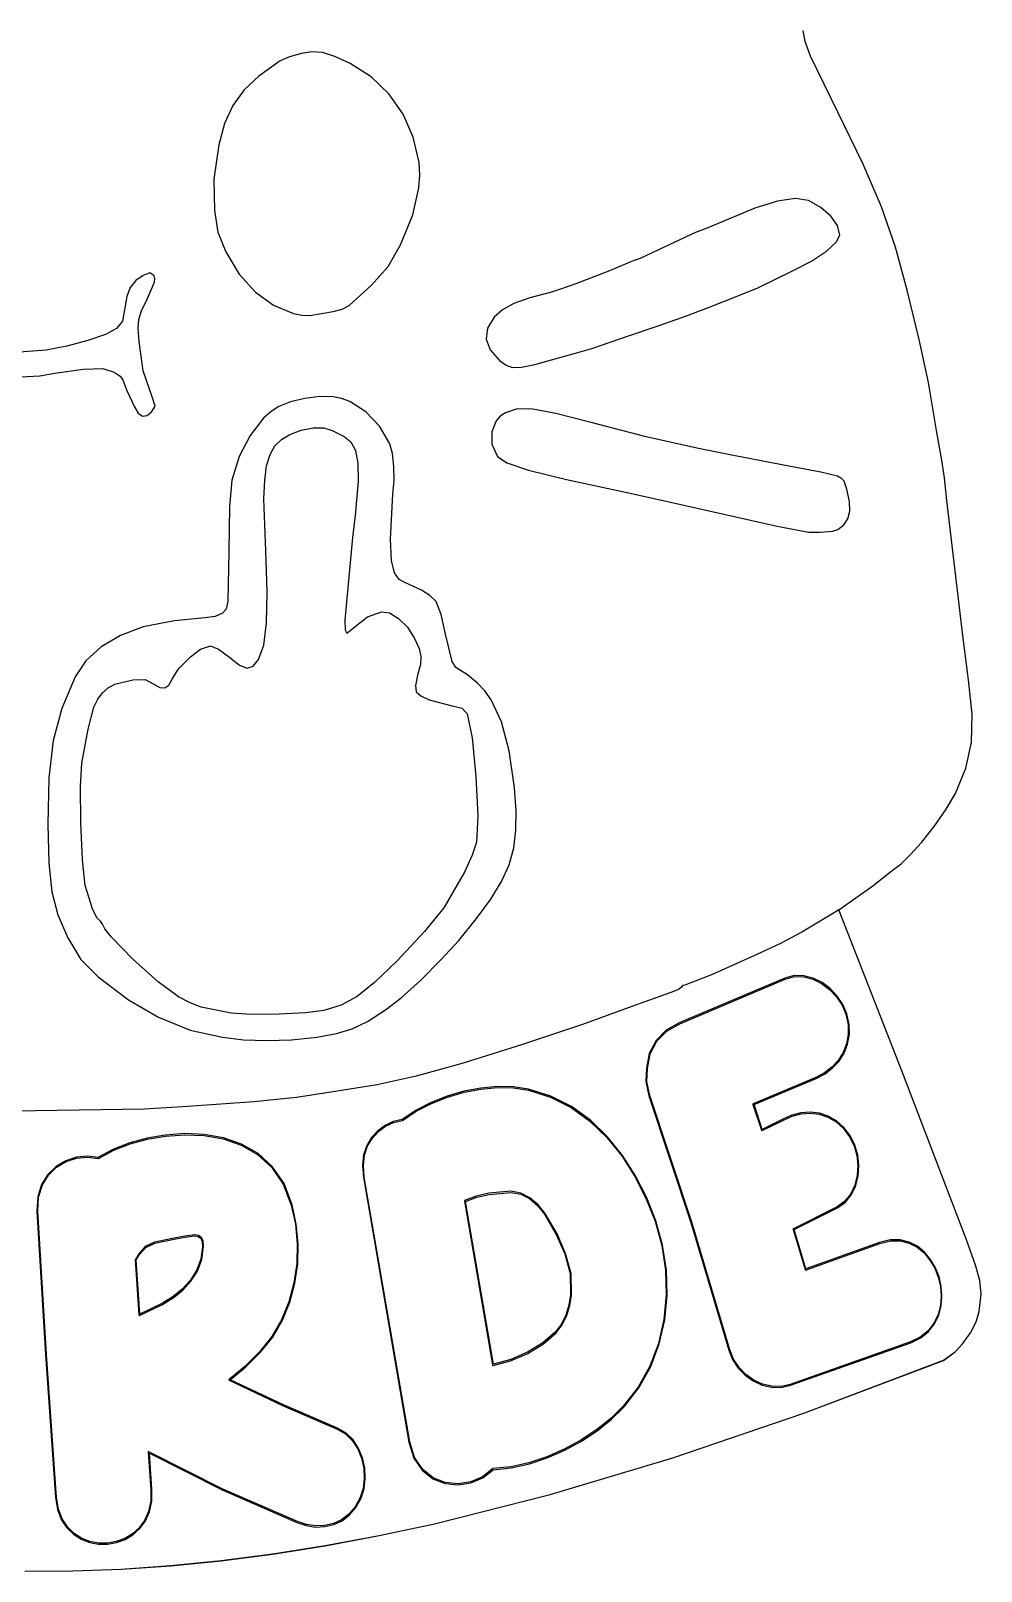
# Model space of a CAD drawing. Extents: x 14 to 196, y 22 to 275.
# Drawn here: x 97 to 195.6, y 21.6 to 181.5 of the extents above; entities that cross this region are included whole.
import ezdxf

# ---------------------------------------------------------------- set-up
doc = ezdxf.new("R2010")
doc.units = 0

msp = doc.modelspace()

# ---------------------------------------------------------------- linework, layer by layer
at = {"layer": 'Base'}
for p, q in [((177.316228, 180.397053), (177.11798, 181.53664)), ((177.870005, 178.860558), (177.316228, 180.397053)), ((180.69296, 173.05861), (177.870005, 178.860558)), ((183.304137, 167.74229), (180.69296, 173.05861)), ((185.237409, 163.246656), (183.304137, 167.74229)), ((186.700414, 159.0397), (185.237409, 163.246656)), ((187.90079, 154.58941), (186.700414, 159.0397)), ((189.13379, 149.48274), (187.90079, 154.58941)), ((190.105589, 144.997866), (189.13379, 149.48274)), ((190.94349, 140.03732), (190.105589, 144.997866)), ((191.50418, 136.96361), (190.94349, 140.03732)), ((191.74965, 135.12755), (191.50418, 136.96361)), ((192.01681, 132.77679), (191.74965, 135.12755)), ((193.62809, 119.02829), (192.01681, 132.77679)), ((194.26371, 114.15314), (193.62809, 119.02829)), ((194.636359, 110.602817), (194.26371, 114.15314)), ((194.554057, 107.644383), (194.636359, 110.602817)), ((193.983967, 104.995027), (194.554057, 107.644383)), ((192.89325, 102.37194), (193.983967, 104.995027)), ((191.947944, 100.746788), (192.89325, 102.37194)), ((190.705457, 98.9427), (191.947944, 100.746788)), ((189.387817, 97.261988), (190.705457, 98.9427)), ((187.282226, 95.057171), (188.21705, 96.00696)), ((188.21705, 96.00696), (189.387817, 97.261988)), ((184.34131, 92.78752), (186.32569, 94.37553)), ((186.32569, 94.37553), (187.282226, 95.057171)), ((180.81026, 90.29826), (184.34131, 92.78752)), ((187.334551, 73.567909), (180.81026, 90.29826)), ((194.06066, 56.02746), (187.334551, 73.567909)), ((194.996809, 53.4037), (194.06066, 56.02746)), ((195.441498, 51.819833), (194.996809, 53.4037)), ((195.56806, 50.41799), (195.441498, 51.819833)), ((195.367076, 48.601805), (195.56806, 50.41799)), ((195.061277, 47.529884), (195.367076, 48.601805)), ((193.675883, 45.28621), (194.4782, 46.37741)), ((194.4782, 46.37741), (195.061277, 47.529884)), ((192.868714, 44.429471), (193.675883, 45.28621)), ((177.164283, 38.05211), (191.65564, 43.53469)), ((191.65564, 43.53469), (192.868714, 44.429471)), ((163.602833, 33.421121), (177.164283, 38.05211)), ((150.875377, 29.608472), (163.602833, 33.421121)), ((138.886002, 26.580914), (150.875377, 29.608472)), ((133.138123, 25.351153), (138.886002, 26.580914)), ((122.076034, 23.438885), (127.538797, 24.305196)), ((127.538797, 24.305196), (133.138123, 25.351153)), ((111.512245, 22.228581), (116.737847, 22.748066)), ((116.737847, 22.748066), (122.076034, 23.438885)), ((96.391065, 21.656571), (101.350844, 21.68699)), ((101.350844, 21.68699), (106.387241, 21.876275)), ((106.387241, 21.876275), (111.512245, 22.228581))]:
    msp.add_line(p, q, dxfattribs=at)
at = {"layer": 'Base extrude'}
for p, q in [((125.07827, 179.15803), (123.829074, 178.79107)), ((126.168294, 179.334971), (125.07827, 179.15803)), ((127.268206, 179.242424), (126.168294, 179.334971)), ((128.532888, 178.848524), (127.268206, 179.242424)), ((122.862605, 178.377241), (120.65636, 176.81466)), ((123.829074, 178.79107), (122.862605, 178.377241)), ((130.11722, 178.12141), (128.532888, 178.848524)), ((132.297179, 176.738677), (130.11722, 178.12141)), ((120.65636, 176.81466), (119.120569, 175.371292)), ((134.142399, 174.971196), (132.297179, 176.738677)), ((119.120569, 175.371292), (117.946975, 173.749399)), ((135.615594, 172.86252), (134.142399, 174.971196)), ((117.946975, 173.749399), (117.090976, 171.872084)), ((136.67948, 170.4562), (135.615594, 172.86252)), ((117.090976, 171.872084), (116.50797, 169.66245)), ((116.50797, 169.66245), (115.987053, 166.113009)), ((137.27263, 167.834085), (136.67948, 170.4562)), ((137.260973, 165.202974), (137.343541, 166.529216)), ((137.343541, 166.529216), (137.27263, 167.834085)), ((115.987053, 166.113009), (116.06858, 162.87655)), ((136.626279, 162.409875), (137.260973, 165.202974)), ((172.087034, 163.111302), (169.35982, 161.9553)), ((174.440876, 163.837226), (172.087034, 163.111302)), ((176.32912, 164.11133), (174.440876, 163.837226)), ((177.65954, 163.91187), (176.32912, 164.11133)), ((178.939624, 163.187747), (177.65954, 163.91187)), ((179.968176, 162.278489), (178.939624, 163.187747)), ((116.06858, 162.87655), (116.410655, 160.609106)), ((135.35032, 159.3018), (136.626279, 162.409875)), ((169.35982, 161.9553), (167.22671, 161.06384)), ((180.652953, 161.286459), (179.968176, 162.278489)), ((116.410655, 160.609106), (117.22976, 158.57843)), ((165.9363, 160.56506), (162.77775, 159.09723)), ((167.22671, 161.06384), (165.9363, 160.56506)), ((180.5455, 159.55959), (180.90171, 160.31402)), ((180.90171, 160.31402), (180.652953, 161.286459)), ((117.22976, 158.57843), (118.627357, 156.263883)), ((134.065057, 157.063379), (135.35032, 159.3018)), ((162.77775, 159.09723), (160.20166, 157.87622)), ((177.97132, 157.607574), (179.538091, 158.634228)), ((179.538091, 158.634228), (180.5455, 159.55959)), ((132.34181, 155.1104), (134.065057, 157.063379)), ((159.48971, 157.62426), (157.03873, 156.61181)), ((160.20166, 157.87622), (159.48971, 157.62426)), ((175.93702, 156.54927), (177.97132, 157.607574)), ((107.888911, 155.598259), (107.322907, 154.877619)), ((108.6661, 156.1276), (107.888911, 155.598259)), ((109.364428, 156.382464), (108.6661, 156.1276)), ((109.07283, 153.66702), (109.82142, 155.408535)), ((109.76325, 156.12813), (109.364428, 156.382464)), ((109.87952, 155.847377), (109.76325, 156.12813)), ((109.82142, 155.408535), (109.87952, 155.847377)), ((118.627357, 156.263883), (120.294737, 154.397351)), ((130.03862, 152.988743), (132.34181, 155.1104)), ((153.51734, 155.24784), (151.92984, 154.70829)), ((157.03873, 156.61181), (153.51734, 155.24784)), ((172.41595, 154.84501), (175.93702, 156.54927)), ((106.95232, 153.937721), (106.76138, 152.75061)), ((107.322907, 154.877619), (106.95232, 153.937721)), ((108.493186, 152.433942), (109.07283, 153.66702)), ((120.294737, 154.397351), (122.187781, 153.019041)), ((148.768686, 153.80029), (147.115942, 153.214673)), ((151.00379, 154.37072), (148.768686, 153.80029)), ((151.92984, 154.70829), (151.00379, 154.37072)), ((167.27567, 152.7945), (170.43157, 154.03879)), ((170.43157, 154.03879), (172.41595, 154.84501)), ((106.76138, 152.75061), (106.522826, 151.366227)), ((108.212316, 151.55871), (108.493186, 152.433942)), ((122.187781, 153.019041), (124.26237, 152.16916)), ((124.26237, 152.16916), (125.123849, 151.988902)), ((125.123849, 151.988902), (125.959859, 151.956192)), ((125.959859, 151.956192), (128.369, 152.37399)), ((128.369, 152.374), (129.308343, 152.619557)), ((128.369, 152.37399), (128.369, 152.374)), ((129.308343, 152.619557), (130.03862, 152.988743)), ((145.926102, 152.561821), (145.07971, 151.78969)), ((147.115942, 153.214673), (145.926102, 152.561821)), ((164.62984, 151.78499), (167.27567, 152.7945)), ((105.90349, 150.60043), (104.75925, 150.00169)), ((106.522826, 151.366227), (105.90349, 150.60043)), ((108.153231, 150.633595), (108.212316, 151.55871)), ((108.23894, 149.25087), (108.153231, 150.633595)), ((144.368273, 150.634528), (144.219911, 149.514646)), ((145.07971, 151.78969), (144.368273, 150.634528)), ((159.20196, 149.93693), (161.984, 150.87271)), ((161.984, 150.87271), (164.62984, 151.78499)), ((100.751815, 148.778252), (98.6164, 148.37574)), ((102.920729, 149.357266), (100.751815, 148.778252)), ((104.75925, 150.00169), (102.920729, 149.357266)), ((108.670309, 146.228296), (108.23894, 149.25087)), ((144.219911, 149.514646), (144.636931, 148.410937)), ((155.17535, 148.53148), (157.08529, 149.18728)), ((157.08529, 149.18728), (159.20196, 149.93693)), ((98.6164, 148.37574), (94.434356, 148.068987)), ((144.636931, 148.410937), (145.62164, 147.30429)), ((145.62164, 147.30429), (146.300818, 146.79298)), ((149.284, 146.893), (154.21743, 148.25543)), ((154.21743, 148.25543), (155.17535, 148.53148)), ((95.244462, 145.57418), (97.942083, 145.719414)), ((97.942083, 145.719414), (99.51101, 145.97105)), ((99.51101, 145.97105), (102.43715, 146.4012)), ((102.43715, 146.4012), (104.474866, 146.464836)), ((104.474866, 146.464836), (105.63641, 146.09222)), ((105.63641, 146.09222), (106.28441, 145.656277)), ((106.28441, 145.656277), (106.55393, 145.30204)), ((109.5883, 143.50735), (108.670309, 146.228296)), ((146.300818, 146.79298), (146.98044, 146.571646)), ((146.98044, 146.571646), (147.896252, 146.613811)), ((147.896252, 146.613811), (149.284, 146.893)), ((149.284, 146.893), (149.284, 146.893)), ((106.55393, 145.30204), (106.92195, 144.23773)), ((106.92195, 144.23773), (107.74585, 142.47729)), ((107.74585, 142.47729), (108.146085, 141.825071)), ((109.571, 141.986), (109.891346, 142.564523)), ((109.891346, 142.564523), (109.5883, 143.50735)), ((122.74579, 142.53388), (121.937015, 142.005778)), ((123.940814, 143.00906), (122.74579, 142.53388)), ((125.420994, 143.357847), (123.940814, 143.00906)), ((126.97213, 143.542547), (125.420994, 143.357847)), ((128.38002, 143.52546), (126.97213, 143.542547)), ((129.246875, 143.355167), (128.38002, 143.52546)), ((130.108482, 143.031891), (129.246875, 143.355167)), ((131.748984, 141.982094), (130.108482, 143.031891)), ((108.146085, 141.825071), (108.584607, 141.525529)), ((108.584607, 141.525529), (109.060041, 141.579032)), ((109.060041, 141.579032), (109.57101, 141.98595)), ((109.57101, 141.98595), (109.571, 141.986)), ((121.157778, 141.313347), (119.740998, 139.518519)), ((121.937015, 142.005778), (121.157778, 141.313347)), ((133.167588, 140.487469), (131.748984, 141.982094)), ((145.281625, 141.047216), (144.804185, 139.895542)), ((145.699969, 141.513424), (145.281625, 141.047216)), ((146.23258, 141.87665), (145.699969, 141.513424)), ((147.437139, 142.26239), (146.23258, 141.87665)), ((149.068987, 142.252194), (147.437139, 142.26239)), ((151.46761, 141.807768), (149.068987, 142.252194)), ((154.97249, 140.89082), (151.46761, 141.807768)), ((160.834144, 139.372867), (154.97249, 140.89082)), ((119.740998, 139.518519), (118.601608, 137.315434)), ((122.318992, 138.420975), (122.994957, 139.088881)), ((122.994957, 139.088881), (123.85682, 139.6132)), ((123.85682, 139.6132), (125.060422, 140.07239)), ((125.060422, 140.07239), (126.284665, 140.303149)), ((126.284665, 140.303149), (127.39508, 140.29278)), ((127.39508, 140.29278), (128.2572, 140.02859)), ((128.2572, 140.02859), (129.49414, 139.39084)), ((129.49414, 139.39084), (130.206765, 138.855212)), ((134.23036, 138.65942), (133.167588, 140.487469)), ((144.804185, 139.895542), (144.833145, 138.601013)), ((166.08499, 138.21109), (160.834144, 139.372867)), ((121.467869, 136.377826), (121.814704, 137.540339)), ((121.814704, 137.540339), (122.318992, 138.420975)), ((130.206765, 138.855212), (130.671331, 137.961875)), ((130.671331, 137.961875), (130.913621, 136.629646)), ((134.512834, 137.638099), (134.23036, 138.65942)), ((134.668066, 136.297309), (134.512834, 137.638099)), ((144.833145, 138.601013), (145.40139, 137.34301)), ((170.05374, 137.3833), (166.08499, 138.21109)), ((118.601608, 137.315434), (117.84577, 134.87013)), ((121.264265, 134.864291), (121.467869, 136.377826)), ((130.913621, 136.629646), (130.95942, 134.77734)), ((134.684265, 134.830172), (134.668066, 136.297309)), ((145.40139, 137.34301), (146.368601, 136.680256)), ((146.368601, 136.680256), (148.615174, 135.92304)), ((148.615174, 135.92304), (152.57368, 134.950799)), ((175.60999, 136.31231), (170.05374, 137.3833)), ((178.951219, 135.709588), (175.60999, 136.31231)), ((117.84577, 134.87013), (117.623773, 132.15694)), ((121.189669, 132.930589), (121.264265, 134.864291)), ((130.95942, 134.77734), (130.63783, 131.20546)), ((134.54964, 133.42981), (134.684265, 134.830172)), ((152.57368, 134.950799), (158.67669, 133.64297)), ((180.66298, 135.273853), (178.951219, 135.709588)), ((181.098522, 135.043716), (180.66298, 135.273853)), ((181.355551, 134.76546), (181.098522, 135.043716)), ((181.63921, 133.94477), (181.355551, 134.76546)), ((121.37061, 127.5261), (121.189669, 132.930589)), ((134.3161, 128.73455), (134.54964, 133.42981)), ((158.67669, 133.64297), (161.98399, 132.88855)), ((161.98399, 132.88855), (174.41939, 130.11767)), ((181.906034, 132.667803), (181.63921, 133.94477)), ((117.623773, 132.15694), (117.53211, 127.50068)), ((130.63783, 131.20546), (130.36607, 128.91707)), ((181.745665, 130.853927), (181.942839, 131.652451)), ((181.942839, 131.652451), (181.906034, 132.667803)), ((174.41939, 130.11767), (177.713519, 129.469666)), ((178.88424, 129.47264), (180.15303, 129.578)), ((180.153, 129.578), (180.702634, 129.768774)), ((180.15303, 129.578), (180.153, 129.578)), ((180.702634, 129.768774), (181.31055, 130.22744)), ((181.31055, 130.22744), (181.745665, 130.853927)), ((130.36607, 128.91707), (129.96772, 124.42921)), ((134.420187, 126.537358), (134.3161, 128.73455)), ((177.713519, 129.469666), (178.88424, 129.47264)), ((117.53211, 127.50068), (117.44697, 122.274979)), ((121.529984, 123.299207), (121.37061, 127.5261)), ((134.728961, 125.242787), (134.420187, 126.537358)), ((135.20342, 124.572438), (134.728961, 125.242787)), ((121.464517, 120.071197), (121.529984, 123.299207)), ((129.96772, 124.42921), (129.591518, 120.38485)), ((135.80456, 124.24791), (135.20342, 124.572438)), ((137.519457, 123.459707), (135.80456, 124.24791)), ((138.377218, 122.909939), (137.519457, 123.459707)), ((117.44697, 122.274979), (117.261919, 121.470777)), ((139.055, 122.28227), (138.377218, 122.909939)), ((139.575259, 120.9278), (139.055, 122.28227)), ((111.902071, 120.292012), (108.67087, 119.63897)), ((115.05771, 120.57739), (111.902071, 120.292012)), ((116.130746, 120.70885), (115.05771, 120.57739)), ((116.90499, 121.08454), (116.130746, 120.70885)), ((117.261919, 121.470777), (116.90499, 121.08454)), ((121.168332, 117.751914), (121.464517, 120.071197)), ((129.591518, 120.38485), (129.619077, 119.346499)), ((130.65132, 119.68179), (131.917971, 120.678445)), ((131.917971, 120.678445), (133.36136, 121.21274)), ((133.36136, 121.21274), (134.214538, 121.093929)), ((134.214538, 121.093929), (135.156813, 120.52556)), ((135.156813, 120.52556), (136.064336, 119.607174)), ((140.01298, 118.89344), (139.575259, 120.9278)), ((106.304063, 118.76266), (104.303221, 117.583957)), ((108.67087, 119.63897), (106.304063, 118.76266)), ((129.619077, 119.346499), (129.79142, 118.99519)), ((129.79142, 118.99519), (130.65132, 119.68179)), ((136.064336, 119.607174), (136.81326, 118.43831)), ((136.81326, 118.43831), (137.275027, 117.409329)), ((140.692859, 116.064994), (140.01298, 118.89344)), ((104.303221, 117.583957), (102.718069, 116.139241)), ((113.565157, 116.54813), (114.616462, 117.323039)), ((114.616462, 117.323039), (115.64058, 117.67223)), ((115.64058, 117.67223), (116.476124, 117.344425)), ((116.476124, 117.344425), (117.63215, 116.46243)), ((120.63555, 116.2512), (121.168332, 117.751914)), ((137.275027, 117.409329), (137.468534, 116.585495)), ((102.718069, 116.139241), (101.59833, 114.46489)), ((112.16846, 115.0264), (112.38384, 115.35713)), ((112.38384, 115.35713), (113.565157, 116.54813)), ((117.63215, 116.46243), (118.659424, 115.660897)), ((118.659424, 115.660897), (119.448531, 115.362304)), ((119.448531, 115.362304), (120.080298, 115.560966)), ((120.080298, 115.560966), (120.63555, 116.2512)), ((137.412791, 115.735869), (137.12681, 114.62951)), ((137.468534, 116.585495), (137.412791, 115.735869)), ((141.077226, 115.430365), (140.692859, 116.064994)), ((141.56758, 115.13062), (141.077226, 115.430365)), ((142.308901, 114.669754), (141.56758, 115.13062)), ((101.59833, 114.46489), (100.216855, 111.192032)), ((105.015179, 113.332023), (105.726494, 113.711538)), ((105.726494, 113.711538), (107.59394, 114.14748)), ((107.59394, 114.14748), (108.860304, 114.172322)), ((108.860304, 114.172322), (109.7624, 113.72078)), ((109.7624, 113.72078), (110.404405, 113.353189)), ((110.918224, 113.311521), (111.329155, 113.6026)), ((111.329155, 113.6026), (111.6625, 114.23325)), ((111.6625, 114.23325), (112.16846, 115.0264)), ((137.12681, 114.62951), (136.904649, 113.569644)), ((136.904649, 113.569644), (136.98203, 112.90838)), ((143.34303, 113.79917), (142.308901, 114.669754)), ((144.088751, 113.000583), (143.34303, 113.79917)), ((103.553833, 111.307112), (103.946935, 112.149825)), ((103.946935, 112.149825), (104.428021, 112.818124)), ((104.428021, 112.818124), (105.015179, 113.332023)), ((110.404405, 113.353189), (110.918224, 113.311521)), ((136.98203, 112.90838), (137.448086, 112.490415)), ((137.448086, 112.490415), (138.321805, 112.073583)), ((138.321805, 112.073583), (140.71395, 111.46671)), ((144.746015, 112.075201), (144.088751, 113.000583)), ((145.818508, 109.777571), (144.746015, 112.075201)), ((100.216855, 111.192032), (99.341551, 107.856062)), ((102.95924, 109.01838), (103.553833, 111.307112)), ((140.71395, 111.46671), (141.751873, 111.19613)), ((141.751873, 111.19613), (142.24741, 110.61121)), ((142.24741, 110.61121), (142.768115, 108.151229)), ((102.3106, 105.5014), (102.95924, 109.01838)), ((146.607181, 106.773316), (145.818508, 109.777571)), ((99.341551, 107.856062), (98.88727, 103.996132)), ((142.768115, 108.151229), (143.17462, 104.131721)), ((147.15871, 102.92947), (146.607181, 106.773316)), ((98.88727, 103.996132), (98.76886, 99.15139)), ((102.169927, 103.102574), (102.3106, 105.5014)), ((143.17462, 104.131721), (143.359807, 100.024008)), ((102.198818, 99.326622), (102.169927, 103.102574)), ((147.337159, 100.596083), (147.15871, 102.92947)), ((98.76886, 99.15139), (98.866885, 95.116646)), ((102.364369, 95.465835), (102.198818, 99.326622)), ((143.359807, 100.024008), (143.21656, 97.29941)), ((147.327008, 98.552631), (147.337159, 100.596083)), ((147.093897, 96.705048), (147.327008, 98.552631)), ((142.766128, 95.945764), (141.973805, 94.204709)), ((143.21656, 97.29941), (142.766128, 95.945764)), ((146.603465, 94.959269), (147.093897, 96.705048)), ((98.866885, 95.116646), (99.18583, 92.156239)), ((102.63368, 92.8125), (102.364369, 95.465835)), ((145.821352, 93.221227), (146.603465, 94.959269)), ((103.403899, 90.385057), (102.63368, 92.8125)), ((141.973805, 94.204709), (139.82886, 90.49509)), ((144.713199, 91.396857), (145.821352, 93.221227)), ((99.18583, 92.156239), (99.8179, 89.749907)), ((143.244645, 89.392094), (144.713199, 91.396857)), ((99.8179, 89.749907), (100.8553, 87.37739)), ((103.866032, 89.46407), (103.403899, 90.385057)), ((139.82886, 90.49509), (137.832081, 88.019325)), ((180.2622, 89.94694), (176.95491, 87.97135)), ((180.811, 90.2911), (180.2622, 89.94694)), ((180.81115, 90.29111), (180.811, 90.2911)), ((187.3355, 73.56097), (180.81115, 90.29111)), ((104.22568, 89.09724), (103.866032, 89.46407)), ((104.43754, 88.80911), (104.22568, 89.09724)), ((104.691444, 88.300279), (104.43754, 88.80911)), ((105.378492, 87.452228), (104.691444, 88.300279)), ((137.832081, 88.019325), (134.97884, 84.95862)), ((141.38133, 87.11287), (143.244645, 89.392094)), ((176.95491, 87.97135), (174.81757, 86.82568)), ((100.8553, 87.37739), (102.187829, 85.12367)), ((107.604024, 85.167782), (105.378492, 87.452228)), ((139.537013, 85.078962), (141.38133, 87.11287)), ((174.81757, 86.82568), (172.30403, 85.65728)), ((102.187829, 85.12367), (103.99498, 83.31509)), ((110.218151, 82.814393), (107.604024, 85.167782)), ((134.97884, 84.95862), (132.666562, 82.736627)), ((137.445081, 82.993112), (139.537013, 85.078962)), ((172.30403, 85.65728), (167.597844, 83.548168)), ((103.99498, 83.31509), (107.147661, 80.951265)), ((167.597844, 83.548168), (164.83679, 82.48331)), ((112.32489, 81.25068), (110.218151, 82.814393)), ((132.666562, 82.736627), (130.858688, 81.295917)), ((135.427514, 81.162199), (137.445081, 82.993112)), ((163.37434, 81.70455), (159.33945, 80.24314)), ((164.168502, 82.005436), (163.37434, 81.70455)), ((164.49882, 82.26058), (164.168502, 82.005436)), ((164.59804, 82.417879), (164.49882, 82.26058)), ((164.83679, 82.48331), (164.59804, 82.417879)), ((107.147661, 80.951265), (110.26309, 79.13614)), ((113.518448, 80.632125), (112.32489, 81.25068)), ((114.675725, 80.192434), (113.518448, 80.632125)), ((117.799, 79.5675), (114.675725, 80.192434)), ((129.211294, 80.404347), (127.38046, 79.82977)), ((130.858688, 81.295917), (129.211294, 80.404347)), ((133.80629, 79.8931), (135.427514, 81.162199)), ((159.33945, 80.24314), (154.219376, 78.38637)), ((110.26309, 79.13614), (113.520583, 77.789243)), ((119.891509, 79.438488), (117.799, 79.56758)), ((117.799, 79.56758), (117.799, 79.5675)), ((122.733505, 79.454141), (119.891509, 79.438488)), ((125.503613, 79.592061), (122.733505, 79.454141)), ((127.38046, 79.82977), (125.503613, 79.592061)), ((130.344117, 77.919782), (131.912681, 78.689941)), ((131.912681, 78.689941), (133.80629, 79.8931)), ((154.219376, 78.38637), (147.993929, 76.305804)), ((113.520583, 77.789243), (116.87295, 77.05907)), ((116.87295, 77.05907), (119.076006, 76.791776)), ((119.076006, 76.791776), (121.481867, 76.706724)), ((121.481867, 76.706724), (124.032408, 76.80377)), ((124.032408, 76.80377), (126.6695, 77.08277)), ((126.6695, 77.08285), (128.722443, 77.433721)), ((126.6695, 77.08277), (126.6695, 77.08285)), ((128.722443, 77.433721), (130.344117, 77.919782)), ((147.993929, 76.305804), (141.851917, 74.386006)), ((141.851917, 74.386006), (136.98215, 73.01154)), ((194.06205, 56.01981), (187.3355, 73.56097)), ((132.936685, 72.10792), (128.1186, 71.37494)), ((136.98215, 73.01154), (132.936685, 72.10792)), ((120.146616, 70.346025), (113.30193, 69.8877)), ((124.54673, 70.82511), (120.146616, 70.346025)), ((128.1186, 71.37494), (124.54673, 70.82511)), ((108.80349, 69.58487), (95.17749, 69.39935)), ((113.30193, 69.8877), (108.80349, 69.58487)), ((194.998199, 53.396049), (194.06205, 56.01981)), ((195.442888, 51.812188), (194.998199, 53.396049)), ((195.56945, 50.41033), (195.442888, 51.812188)), ((195.368466, 48.594145), (195.56945, 50.41033)), ((195.062667, 47.522224), (195.368466, 48.594145)), ((193.677268, 45.278533), (194.47959, 46.36975)), ((194.47959, 46.36975), (195.062667, 47.522224)), ((192.870099, 44.421796), (193.677268, 45.278533)), ((177.16549, 38.044399), (191.65702, 43.52703)), ((191.65702, 43.52703), (192.870099, 44.421796)), ((163.603895, 33.413371), (177.16549, 38.044399)), ((150.876319, 29.600692), (163.603895, 33.413371)), ((138.886847, 26.573114), (150.876319, 29.600692)), ((133.138926, 25.343345), (138.886847, 26.573114)), ((122.076767, 23.431069), (127.539562, 24.297382)), ((127.539562, 24.297382), (133.138926, 25.343345)), ((111.512923, 22.220763), (116.73855, 22.740248)), ((116.73855, 22.740248), (122.076767, 23.431069)), ((96.391682, 21.648761), (101.351479, 21.679176)), ((101.351479, 21.679176), (106.387896, 21.868458)), ((106.387896, 21.868458), (111.512923, 22.220763))]:
    msp.add_line(p, q, dxfattribs=at)
at = {"layer": 'MERDE'}
for p, q in [((175.217, 83.2009), (164.2612, 78.5573)), ((176.189883, 83.460958), (175.216844, 83.200028)), ((175.216844, 83.200028), (175.217, 83.2009)), ((175.249045, 83.097011), (176.197847, 83.351819)), ((177.179226, 83.448947), (176.189883, 83.460958)), ((176.197847, 83.351819), (177.164115, 83.341075)), ((177.164115, 83.341075), (178.116043, 83.095824)), ((178.152149, 83.19726), (177.179226, 83.448947)), ((179.075924, 82.73916), (178.152149, 83.19726)), ((164.312558, 78.452083), (175.249045, 83.097011)), ((178.116043, 83.095824), (179.021825, 82.647112)), ((179.021825, 82.647112), (179.8489, 82.026317)), ((179.91858, 82.107599), (179.075924, 82.73916)), ((179.8489, 82.026317), (180.565038, 81.266276)), ((180.64848, 81.334661), (179.91858, 82.107599)), ((180.565038, 81.266276), (181.138454, 80.400118)), ((181.233376, 80.452323), (180.64848, 81.334661)), ((181.138454, 80.400118), (181.537365, 79.460972)), ((181.641024, 79.49256), (181.233376, 80.452323)), ((164.2612, 78.5573), (162.909613, 77.788443)), ((162.982529, 77.69683), (164.312558, 78.452083)), ((181.537365, 79.460972), (181.770079, 78.376046)), ((181.877713, 78.387089), (181.641024, 79.49256)), ((181.770079, 78.376046), (181.789891, 77.340832)), ((181.897192, 77.331279), (181.877713, 78.387089)), ((162.909613, 77.788443), (161.852183, 76.707932)), ((161.943104, 76.637528), (162.982529, 77.69683)), ((181.789891, 77.340832), (181.614442, 76.368144)), ((181.717701, 76.338564), (181.897192, 77.331279)), ((161.147774, 75.372983), (160.85525, 73.84081)), ((160.964568, 73.829673), (161.251409, 75.329902)), ((161.852183, 76.707932), (161.147774, 75.372983)), ((161.251409, 75.329902), (161.943104, 76.637528)), ((181.261377, 75.470796), (180.748336, 74.6616)), ((180.834771, 74.596147), (181.35748, 75.422376)), ((181.614442, 76.368144), (181.261377, 75.470796)), ((181.35748, 75.422376), (181.717701, 76.338564)), ((160.85525, 73.84081), (160.797109, 72.464337)), ((160.910935, 72.470516), (160.967345, 73.820397)), ((160.965957, 73.825035), (160.964568, 73.829673)), ((160.967345, 73.820397), (160.965957, 73.825035)), ((180.092962, 73.95337), (179.312898, 73.35892)), ((179.374847, 73.267297), (180.167813, 73.87331)), ((180.748336, 74.6616), (180.092962, 73.95337)), ((180.167813, 73.87331), (180.834771, 74.596147)), ((145.396862, 71.944383), (143.674032, 71.791529)), ((147.059227, 71.910884), (145.396862, 71.944383)), ((160.797109, 72.464337), (161.095759, 70.98365)), ((161.20638, 71.010227), (160.910935, 72.470516)), ((178.425785, 72.891062), (171.922125, 70.158922)), ((172.011684, 70.08173), (178.474114, 72.79154)), ((179.312898, 73.35892), (178.425785, 72.891062)), ((178.474114, 72.79154), (179.374847, 73.267297)), ((140.205325, 70.963319), (138.535465, 70.304055)), ((138.566027, 70.201687), (140.234385, 70.859509)), ((141.929, 71.4614), (140.205325, 70.963319)), ((140.234385, 70.859509), (141.955863, 71.356539)), ((143.674032, 71.791529), (141.928937, 71.461296)), ((141.928937, 71.461296), (141.929, 71.4614)), ((141.95485, 71.355424), (143.691225, 71.683521)), ((141.955863, 71.356539), (141.95485, 71.355424)), ((143.691225, 71.683521), (145.404456, 71.83476)), ((145.404456, 71.83476), (147.055896, 71.800942)), ((147.055896, 71.800942), (148.6069, 71.573869)), ((148.622927, 71.68206), (147.059227, 71.910884)), ((148.6069, 71.573869), (150.912516, 70.857688)), ((150.944215, 70.960977), (148.622927, 71.68206)), ((150.912516, 70.857688), (153.038172, 69.772346)), ((153.083559, 69.868413), (150.944215, 70.960977)), ((161.095759, 70.98365), (161.097126, 70.979012)), ((161.097126, 70.979012), (165.444628, 57.850496)), ((165.554709, 57.877081), (161.20638, 71.010227)), ((136.956497, 69.492135), (135.5055, 68.53609)), ((135.543983, 68.437699), (136.989617, 69.39158)), ((138.535465, 70.304055), (136.956497, 69.492135)), ((136.989617, 69.39158), (138.566027, 70.201687)), ((153.038172, 69.772346), (154.979104, 68.361734)), ((155.036297, 68.448781), (153.083559, 69.868413)), ((171.922125, 70.158922), (171.879398, 70.14037)), ((171.879398, 70.14037), (171.900762, 70.097238)), ((171.900762, 70.097238), (172.793752, 67.401038)), ((172.87092, 67.49362), (172.011684, 70.08173)), ((175.921772, 68.973495), (174.99935, 68.556639)), ((175.052507, 68.456644), (175.961225, 68.868363)), ((176.877381, 69.220737), (175.921772, 68.973495)), ((175.961225, 68.868363), (176.901347, 69.112814)), ((177.842885, 69.29214), (176.877381, 69.220737)), ((176.901347, 69.112814), (177.850042, 69.183969)), ((178.79499, 69.18148), (177.842885, 69.29214)), ((177.850042, 69.183969), (178.784477, 69.075804)), ((178.784477, 69.075804), (179.681298, 68.782901)), ((179.711685, 68.882186), (178.79499, 69.18148)), ((179.681298, 68.782901), (180.517611, 68.29975)), ((180.568075, 68.38847), (179.711685, 68.882186)), ((133.000913, 67.365779), (132.35504, 66.67043)), ((132.43369, 66.600538), (133.065754, 67.280893)), ((133.760433, 67.912429), (133.000913, 67.365779)), ((133.065754, 67.280893), (133.810064, 67.816555)), ((134.604871, 68.304495), (133.760433, 67.912429)), ((133.810064, 67.816555), (134.638419, 68.201243)), ((135.5055, 68.53609), (134.604871, 68.304495)), ((134.638419, 68.201243), (135.52262, 68.428678)), ((135.52262, 68.428678), (135.535438, 68.430742)), ((135.535438, 68.430742), (135.543983, 68.437699)), ((154.979104, 68.361734), (156.730545, 66.669742)), ((156.797767, 66.746494), (155.036297, 68.448781)), ((172.793752, 67.401038), (172.815115, 67.340281)), ((172.815115, 67.340281), (172.866387, 67.366254)), ((172.866387, 67.366254), (175.052507, 68.456644)), ((175, 68.5567), (172.87092, 67.49362)), ((174.99935, 68.556639), (175, 68.5567)), ((180.517611, 68.29975), (181.270807, 67.620023)), ((181.339425, 67.694489), (180.568075, 68.38847)), ((181.270807, 67.620023), (181.918277, 66.737394)), ((182.001, 66.7944), (181.339425, 67.694489)), ((107.276862, 66.104129), (105.573642, 65.44)), ((105.614103, 65.34046), (107.307605, 66.001128)), ((109.072232, 66.586918), (107.276862, 66.104129)), ((107.307605, 66.001128), (109.094294, 66.481979)), ((110.948, 66.9086), (109.072232, 66.586918)), ((109.094294, 66.481979), (110.96248, 66.802542)), ((110.948046, 66.907752), (110.948, 66.9086)), ((112.965497, 67.057294), (110.948046, 66.907752)), ((110.960818, 66.800537), (112.968149, 66.949452)), ((110.96248, 66.802542), (110.960818, 66.800537)), ((114.998036, 66.97406), (112.965497, 67.057294)), ((112.968149, 66.949452), (114.988949, 66.867111)), ((114.988949, 66.867111), (116.962869, 66.520092)), ((116.98553, 66.623963), (114.998036, 66.97406)), ((116.962869, 66.520092), (118.829558, 65.874974)), ((118.867846, 65.972914), (116.98553, 66.623963)), ((118.829558, 65.874974), (120.528405, 64.898935)), ((120.584396, 64.985761), (118.867846, 65.972914)), ((131.852304, 65.832472), (131.522439, 64.858547)), ((131.619339, 64.829683), (131.942019, 65.781702)), ((132.35504, 66.67043), (131.852304, 65.832472)), ((131.942019, 65.781702), (132.43369, 66.600538)), ((156.730545, 66.669742), (158.28773, 64.740259)), ((158.363307, 64.805965), (156.797767, 66.746494)), ((181.918277, 66.737394), (181.919773, 66.732756)), ((181.919773, 66.732756), (182.382137, 65.808745)), ((182.473754, 65.850036), (182.000708, 66.794427)), ((182.000708, 66.794427), (182.001, 66.7944)), ((182.382137, 65.808745), (182.670216, 64.798579)), ((182.767708, 64.819738), (182.473754, 65.850036)), ((100.633643, 64.251968), (99.630226, 63.660054)), ((99.688028, 63.570393), (100.67281, 64.151126)), ((101.733186, 64.605186), (100.633643, 64.251968)), ((100.67281, 64.151126), (101.753136, 64.498236)), ((102.876619, 64.714979), (101.733186, 64.605186)), ((101.753136, 64.498236), (102.876725, 64.606618)), ((104.011706, 64.576619), (102.876619, 64.714979)), ((102.876725, 64.606618), (103.991298, 64.471166)), ((105.573642, 65.44), (103.97432, 64.5743)), ((103.97432, 64.5743), (104.011706, 64.576619)), ((103.991298, 64.471166), (104.008389, 64.468847)), ((104.008389, 64.468847), (104.02548, 64.480442)), ((104.02548, 64.480442), (105.614103, 65.34046)), ((120.528405, 64.898935), (121.999808, 63.558232)), ((122.073628, 63.628019), (120.584396, 64.985761)), ((131.522439, 64.858547), (131.394546, 63.755409)), ((131.494472, 63.749392), (131.619339, 64.829683)), ((158.28773, 64.740259), (159.645895, 62.617176)), ((159.728255, 62.671607), (158.363307, 64.805965)), ((182.670216, 64.798579), (182.781807, 63.747612)), ((182.881007, 63.748823), (182.767708, 64.819738)), ((98.775221, 62.834029), (98.121398, 61.779628)), ((98.210098, 61.731412), (98.850188, 62.762166)), ((99.630226, 63.660054), (98.775221, 62.834029)), ((98.850188, 62.762166), (99.688028, 63.570393)), ((121.999808, 63.558232), (123.184928, 61.817797)), ((123.273961, 61.866605), (122.073628, 63.628019)), ((131.394546, 63.755409), (131.497727, 62.52981)), ((131.596245, 62.545738), (131.494472, 63.749392)), ((131.497727, 62.52981), (136.221707, 35.05001)), ((136.320225, 35.065938), (131.596245, 62.545738)), ((159.645895, 62.617176), (160.800273, 60.344383)), ((160.887949, 60.387835), (159.728255, 62.671607)), ((182.714705, 62.701196), (182.467514, 61.705097)), ((182.559513, 61.66568), (182.81209, 62.682577)), ((182.781807, 63.747612), (182.714705, 62.701196)), ((182.81209, 62.682577), (182.881007, 63.748823)), ((98.121398, 61.779628), (97.721717, 60.503147)), ((97.819242, 60.481491), (98.210098, 61.731412)), ((123.184928, 61.817797), (124.024928, 59.642564)), ((124.123816, 59.668434), (123.273961, 61.866605)), ((144.518946, 60.868468), (143.204083, 60.579085)), ((143.263415, 60.471506), (144.555445, 60.756152)), ((146.80517, 61.071324), (144.518946, 60.868468)), ((144.555445, 60.756152), (146.805658, 60.961234)), ((146.805676, 61.070586), (146.80517, 61.071324)), ((146.805658, 60.961234), (146.805747, 60.961174)), ((147.841547, 60.89593), (146.805676, 61.070586)), ((146.805747, 60.961174), (147.812497, 60.791322)), ((147.812497, 60.791322), (148.725712, 60.313784)), ((148.777456, 60.407174), (147.841547, 60.89593)), ((182.039167, 60.804471), (181.428445, 60.043397)), ((182.467514, 61.705097), (182.039167, 60.804471)), ((182.121538, 60.743602), (182.559513, 61.66568)), ((97.721717, 60.503147), (97.629136, 59.010884)), ((97.729108, 59.015763), (97.819242, 60.481491)), ((124.024928, 59.642564), (124.44341, 57.651327)), ((124.544871, 57.664149), (124.123816, 59.668434)), ((142.00176, 60.116334), (141.970356, 60.10242)), ((141.970356, 60.10242), (141.976765, 60.062071)), ((141.976765, 60.062071), (144.897465, 43.054071)), ((143.204083, 60.579085), (142.00176, 60.116334)), ((142.083938, 60.023984), (143.263415, 60.471506)), ((144.984278, 43.141184), (142.083938, 60.023984)), ((148.725712, 60.313784), (149.547973, 59.592238)), ((149.616188, 59.671855), (148.777456, 60.407174)), ((149.547973, 59.592238), (150.281867, 58.690364)), ((150.360526, 58.757506), (149.616188, 59.671855)), ((160.800273, 60.344383), (161.7461, 57.965769)), ((161.837727, 57.99906), (160.887949, 60.387835)), ((180.635, 59.466), (176.09165, 57.17492)), ((176.166999, 57.097805), (180.680019, 59.374615)), ((181.428445, 60.043397), (180.634125, 59.465956)), ((180.634125, 59.465956), (180.635, 59.466)), ((180.680019, 59.374615), (180.6813, 59.369977)), ((180.6813, 59.369977), (181.496141, 59.962861)), ((181.496141, 59.962861), (182.121538, 60.743602)), ((97.629136, 59.010884), (98.518742, 44.142803)), ((98.618507, 44.149863), (97.729108, 59.015763)), ((124.44341, 57.651327), (124.630705, 55.617309)), ((124.732876, 55.616989), (124.544871, 57.664149)), ((150.281867, 58.690364), (151.492681, 56.60363)), ((151.580997, 56.653744), (150.360526, 58.757506)), ((161.7461, 57.965769), (162.439734, 55.463624)), ((162.53538, 55.482938), (161.837727, 57.99906)), ((165.444628, 57.850496), (169.387766, 44.595612)), ((169.4998, 44.618227), (165.554709, 57.877081)), ((111.860838, 56.204004), (109.840518, 55.785341)), ((109.869399, 55.683462), (111.877649, 56.096537)), ((112.986264, 56.425014), (111.860838, 56.204004)), ((111.877649, 56.096537), (113.005851, 56.319142)), ((113.984148, 56.545237), (112.986264, 56.425014)), ((113.005851, 56.319142), (113.979789, 56.440368)), ((113.979789, 56.440368), (113.979875, 56.44042)), ((113.979875, 56.44042), (114.354966, 56.380565)), ((113.98508, 56.545785), (113.984148, 56.545237)), ((114.388156, 56.481579), (113.98508, 56.545785)), ((114.354966, 56.380565), (114.628233, 56.20507)), ((114.698895, 56.279662), (114.388156, 56.481579)), ((114.628233, 56.20507), (114.789495, 55.878828)), ((114.884826, 55.906917), (114.698895, 56.279662)), ((151.492681, 56.60363), (152.375287, 54.575044)), ((152.466556, 54.616696), (151.580997, 56.653744)), ((176.09165, 57.17492), (176.051059, 57.156368)), ((176.051059, 57.156368), (176.072423, 57.10883)), ((176.072423, 57.10883), (177.316203, 52.95163)), ((177.384709, 53.032035), (176.166999, 57.097805)), ((186.122429, 56.033541), (185.015719, 55.764965)), ((187.154194, 56.037169), (186.122429, 56.033541)), ((188.100398, 55.806047), (187.154194, 56.037169)), ((108.209528, 54.586351), (107.84932, 54.000886)), ((107.940472, 53.954174), (108.293524, 54.525424)), ((108.872817, 55.338409), (108.209528, 54.586351)), ((108.293139, 54.530062), (108.924895, 55.246012)), ((108.293524, 54.525424), (108.293139, 54.530062)), ((109.840518, 55.785341), (108.872817, 55.338409)), ((108.924895, 55.246012), (109.869399, 55.683462)), ((114.823025, 55.348844), (114.634921, 54.016951)), ((114.729455, 53.987939), (114.921459, 55.344128)), ((114.789495, 55.878828), (114.82264, 55.353482)), ((114.82264, 55.353482), (114.823025, 55.348844)), ((114.921459, 55.344128), (114.884826, 55.906917)), ((124.630705, 55.617309), (124.584451, 53.574959)), ((124.685517, 53.561485), (124.732876, 55.616989)), ((152.375287, 54.575044), (152.940078, 52.527948)), ((153.041401, 52.539637), (152.466556, 54.616696)), ((162.439734, 55.463624), (162.825932, 52.899613)), ((162.924073, 52.904458), (162.53538, 55.482938)), ((177.337566, 52.895511), (185.068556, 55.659561)), ((185.015719, 55.764965), (177.384709, 53.032035)), ((185.068556, 55.659561), (186.154867, 55.92385)), ((186.154867, 55.92385), (187.16385, 55.927771)), ((187.16385, 55.927771), (188.087234, 55.70168)), ((188.087234, 55.70168), (188.916746, 55.275937)), ((188.950429, 55.370372), (188.100398, 55.806047)), ((188.916746, 55.275937), (189.643819, 54.68009)), ((189.693894, 54.760877), (188.950429, 55.370372)), ((189.643819, 54.68009), (190.259516, 53.943427)), ((190.321796, 54.008748), (189.693894, 54.760877)), ((107.84932, 54.000886), (107.838638, 53.986972)), ((107.838638, 53.986972), (107.840625, 53.963783)), ((107.840625, 53.963783), (108.226512, 48.241863)), ((108.317835, 48.331554), (107.940472, 53.954174)), ((114.195556, 52.844087), (113.539975, 51.814446)), ((113.614816, 51.743084), (114.281491, 52.792117)), ((114.634921, 54.016951), (114.195556, 52.844087)), ((114.281491, 52.792117), (114.729455, 53.987939)), ((124.584451, 53.574959), (124.302287, 51.558727)), ((124.400478, 51.532165), (124.685517, 53.561485)), ((162.825932, 52.899613), (162.900386, 50.319211)), ((162.999339, 50.309312), (162.924073, 52.904458)), ((177.316203, 52.95163), (177.337566, 52.895511)), ((190.259516, 53.943427), (190.754524, 53.095969)), ((190.826085, 53.144946), (190.321796, 54.008748)), ((190.754524, 53.095969), (191.119526, 52.167737)), ((191.198709, 52.200432), (190.826085, 53.144946)), ((113.539975, 51.814446), (112.703225, 50.912224)), ((112.766679, 50.827258), (113.614816, 51.743084)), ((124.302287, 51.558727), (123.781851, 49.603061)), ((123.875447, 49.56356), (124.400478, 51.532165)), ((152.940078, 52.527948), (152.994131, 50.322875)), ((153.097303, 50.305882), (153.041401, 52.539637)), ((191.119526, 52.167737), (191.346516, 51.189739)), ((191.428368, 51.205041), (191.198709, 52.200432)), ((191.346516, 51.189739), (191.423715, 50.191655)), ((191.506635, 50.18927), (191.428368, 51.205041)), ((111.733647, 50.134068), (110.655445, 49.454422)), ((110.675369, 49.33729), (111.77467, 50.030517)), ((112.703225, 50.912224), (111.733647, 50.134068)), ((111.77467, 50.030517), (112.766679, 50.827258)), ((123.781851, 49.603061), (123.02078, 47.742412)), ((123.108107, 47.6902), (123.875447, 49.56356)), ((152.994131, 50.322875), (152.818396, 49.241917)), ((152.918641, 49.210622), (153.097303, 50.305882)), ((162.900386, 50.319211), (162.658791, 47.767889)), ((162.756706, 47.743195), (162.999339, 50.309312)), ((191.423715, 50.191655), (191.34241, 49.203466)), ((191.423996, 49.18287), (191.506635, 50.18927)), ((108.226512, 48.241863), (108.232921, 48.169744)), ((108.232921, 48.169744), (108.297439, 48.198498)), ((108.297439, 48.198498), (110.675369, 49.33729)), ((110.655445, 49.454422), (108.317835, 48.331554)), ((152.501494, 48.218447), (152.038933, 47.284793)), ((152.124072, 47.224098), (152.595832, 48.172644)), ((152.818396, 49.241917), (152.501494, 48.218447)), ((152.595832, 48.172644), (152.918641, 49.210622)), ((191.09389, 48.255157), (190.669963, 47.376361)), ((190.73779, 47.31771), (191.170936, 48.215592)), ((191.34241, 49.203466), (191.09389, 48.255157)), ((191.170936, 48.215592), (191.423996, 49.18287)), ((123.02078, 47.742412), (122.016713, 46.01123)), ((122.096145, 45.946615), (123.108107, 47.6902)), ((151.426218, 46.473284), (150.123902, 45.343557)), ((150.172578, 45.244144), (151.498559, 46.397136)), ((152.038933, 47.284793), (151.426218, 46.473284)), ((151.498559, 46.397136), (152.124072, 47.224098)), ((162.658791, 47.767889), (162.096839, 45.291121)), ((162.191706, 45.251798), (162.756706, 47.743195)), ((190.060516, 46.596664), (189.256356, 45.946133)), ((189.295487, 45.856021), (190.115398, 46.520683)), ((190.669963, 47.376361), (190.060516, 46.596664)), ((190.115398, 46.520683), (190.73779, 47.31771)), ((122.016713, 46.01123), (120.767288, 44.443964)), ((120.837246, 44.367334), (122.096145, 45.946615)), ((150.123902, 45.343557), (148.530643, 44.364884)), ((148.554702, 44.246925), (150.172578, 45.244144)), ((162.096839, 45.291121), (161.210224, 42.93438)), ((161.299869, 42.880815), (162.191706, 45.251798)), ((188.24829, 45.454837), (175.77039, 41.038397)), ((175.792086, 40.938792), (188.269786, 45.355232)), ((189.256356, 45.946133), (188.24829, 45.454837)), ((188.269786, 45.355232), (189.295487, 45.856021)), ((98.518742, 44.142803), (99.561586, 29.287884)), ((99.661168, 29.297163), (98.618507, 44.149863)), ((120.767288, 44.443964), (119.217144, 42.897382)), ((119.31352, 42.847708), (120.837246, 44.367334)), ((144.955359, 43.011866), (146.772955, 43.478494)), ((146.774686, 43.607386), (144.984278, 43.141184)), ((146.772955, 43.478494), (148.554702, 44.246925)), ((148.530643, 44.364884), (146.774686, 43.607386)), ((169.387766, 44.595612), (169.790321, 43.609698)), ((169.893448, 43.654732), (169.4998, 44.618227)), ((169.790321, 43.609698), (170.371377, 42.733211)), ((170.462609, 42.797637), (169.893448, 43.654732)), ((119.217144, 42.897382), (117.572818, 41.551724)), ((117.697506, 41.520704), (119.31352, 42.847708)), ((144.897465, 43.054071), (144.90601, 43.004909)), ((144.90601, 43.004909), (144.955359, 43.011866)), ((161.210224, 42.93438), (159.99464, 40.743138)), ((160.076726, 40.675938), (161.299869, 42.880815)), ((170.371377, 42.733211), (171.098539, 41.986981)), ((171.175267, 42.067457), (170.462609, 42.797637)), ((171.098539, 41.986981), (171.939411, 41.391841)), ((171.999403, 41.484711), (171.175267, 42.067457)), ((117.572818, 41.551724), (117.502105, 41.495605)), ((117.502105, 41.495605), (117.580936, 41.456879)), ((117.580936, 41.456879), (123.127575, 38.830105)), ((123.203423, 38.914456), (117.697506, 41.520704)), ((159.99464, 40.743138), (158.44578, 38.762869)), ((158.517807, 38.68286), (160.076726, 40.675938)), ((171.939411, 41.391841), (172.861597, 40.968621)), ((172.903, 41.069914), (171.999403, 41.484711)), ((172.861597, 40.968621), (173.832702, 40.738152)), ((173.854042, 40.843585), (172.903, 41.069914)), ((173.832702, 40.738152), (174.82033, 40.721265)), ((174.820511, 40.826241), (173.854042, 40.843585)), ((174.82033, 40.721265), (175.792086, 40.938792)), ((175.77039, 41.038397), (174.820511, 40.826241)), ((123.127575, 38.830105), (128.774736, 36.379649)), ((128.808506, 36.481834), (123.203423, 38.914456)), ((158.44578, 38.762869), (157.145584, 37.489412)), ((157.211538, 37.403012), (158.517807, 38.68286)), ((157.145584, 37.489412), (155.673591, 36.308249)), ((155.734172, 36.216798), (157.211538, 37.403012)), ((128.774736, 36.379649), (129.645524, 35.888061)), ((129.701866, 35.977598), (128.808506, 36.481834)), ((129.645524, 35.888061), (130.362502, 35.191176)), ((130.436133, 35.26404), (129.701866, 35.977598)), ((130.362502, 35.191176), (130.92079, 34.334963)), ((131.006835, 34.388919), (130.436133, 35.26404)), ((154.060175, 35.239574), (152.335707, 34.303584)), ((155.673591, 36.308249), (154.060175, 35.239574)), ((154.115694, 35.144182), (155.734172, 36.216798)), ((109.264834, 34.020719), (109.185576, 34.063851)), ((109.185576, 34.063851), (109.194121, 33.969238)), ((109.194121, 33.969238), (109.472358, 30.138238)), ((116.860579, 30.191635), (109.264834, 34.020719)), ((109.568206, 30.145704), (109.301569, 33.891314)), ((109.301569, 33.891314), (116.861154, 30.077121)), ((130.92079, 34.334963), (131.315506, 33.365389)), ((131.409496, 33.399994), (131.006835, 34.388919)), ((136.221707, 35.05001), (136.728825, 33.385412)), ((136.816457, 33.430962), (136.320225, 35.065938)), ((152.335707, 34.303584), (150.530561, 33.520474)), ((150.575343, 33.419597), (152.38609, 34.205127)), ((152.38609, 34.205127), (154.115694, 35.144182)), ((131.315506, 33.365389), (131.541551, 32.329067)), ((131.640412, 32.344378), (131.409496, 33.399994)), ((131.541551, 32.329067), (131.594245, 31.273013)), ((131.695315, 31.268341), (131.640412, 32.344378)), ((136.728825, 33.385412), (137.582535, 32.121491)), ((137.65012, 32.193412), (136.816457, 33.430962)), ((137.582535, 32.121491), (138.692733, 31.245495)), ((138.735265, 31.337698), (137.65012, 32.193412)), ((144.902735, 32.275978), (143.862359, 31.439922)), ((143.896672, 31.338109), (144.956107, 32.18379)), ((144.917689, 32.292211), (144.902735, 32.275978)), ((144.93478, 32.290379), (144.917689, 32.292211)), ((146.799725, 32.493676), (144.93478, 32.290379)), ((144.956107, 32.18379), (146.830367, 32.388965)), ((148.67511, 32.910439), (146.799725, 32.493676)), ((146.830367, 32.388965), (148.71344, 32.807555)), ((150.530561, 33.520474), (148.67511, 32.910439)), ((148.71344, 32.807555), (150.575343, 33.419597)), ((131.594245, 31.273013), (131.469329, 30.243881)), ((131.568694, 30.218379), (131.695315, 31.268341)), ((138.692733, 31.245495), (139.969317, 30.74467)), ((139.985945, 30.848228), (138.735265, 31.337698)), ((139.969317, 30.74467), (141.317145, 30.604516)), ((141.31589, 30.711216), (139.985945, 30.848228)), ((142.637386, 30.913391), (141.31589, 30.711216)), ((141.317145, 30.604516), (142.654975, 30.807006)), ((143.862359, 31.439922), (142.637386, 30.913391)), ((142.654975, 30.807006), (143.896672, 31.338109)), ((99.561586, 29.287884), (99.770038, 28.067445)), ((99.865545, 28.098252), (99.661168, 29.297163)), ((109.456356, 28.920471), (109.226046, 27.848159)), ((109.318784, 27.811113), (109.552374, 28.906009)), ((109.472358, 30.138238), (109.456356, 28.920471)), ((109.552374, 28.906009), (109.568206, 30.145704)), ((124.650334, 26.798099), (116.860579, 30.191635)), ((116.861154, 30.077121), (124.613669, 26.694224)), ((131.162544, 29.288329), (130.644226, 28.329972)), ((130.726489, 28.264549), (131.255039, 29.240984)), ((131.469329, 30.243881), (131.162544, 29.288329)), ((131.255039, 29.240984), (131.568694, 30.218379)), ((99.770038, 28.067445), (100.170734, 27.026976)), ((100.25779, 27.079255), (99.865545, 28.098252)), ((109.226046, 27.848159), (108.8108, 26.922812)), ((108.896275, 26.864503), (109.318784, 27.811113)), ((129.994704, 27.562989), (129.237336, 26.984133)), ((129.289719, 26.891576), (130.063307, 27.482467)), ((130.644226, 28.329972), (129.994704, 27.562989)), ((130.063307, 27.482467), (130.726489, 28.264549)), ((100.170734, 27.026976), (100.734802, 26.164951)), ((100.809607, 26.236797), (100.25779, 27.079255)), ((100.734802, 26.164951), (101.433366, 25.479844)), ((101.492698, 25.567503), (100.809607, 26.236797)), ((108.239988, 26.145938), (107.541839, 25.519498)), ((107.600503, 25.42957), (108.313686, 26.069664)), ((108.8108, 26.922812), (108.239988, 26.145938)), ((108.313686, 26.069664), (108.896275, 26.864503)), ((124.613669, 26.694224), (125.575869, 26.376627)), ((125.596563, 26.48503), (124.650334, 26.798099)), ((125.575869, 26.376627), (126.548801, 26.234399)), ((126.551736, 26.343852), (125.596563, 26.48503)), ((126.548801, 26.234399), (127.508239, 26.270706)), ((127.492494, 26.377812), (126.551736, 26.343852)), ((128.39548, 26.590156), (127.492494, 26.377812)), ((127.508239, 26.270706), (128.429954, 26.48871)), ((129.237336, 26.984133), (128.39548, 26.590156)), ((128.429954, 26.48871), (129.289719, 26.891576)), ((101.433366, 25.479844), (102.236503, 24.969636)), ((102.278592, 25.068408), (101.492698, 25.567503)), ((102.236503, 24.969636), (103.114072, 24.631519)), ((103.138562, 24.737235), (102.278592, 25.068408)), ((103.114072, 24.631519), (104.036876, 24.462773)), ((104.04398, 24.571753), (103.138562, 24.737235)), ((104.036876, 24.462773), (104.975716, 24.460684)), ((104.966218, 24.569728), (104.04398, 24.571753)), ((105.876082, 24.728772), (104.966218, 24.569728)), ((104.975716, 24.460684), (105.901946, 24.622699)), ((106.744247, 25.046236), (105.876082, 24.728772)), ((105.901946, 24.622699), (106.786732, 24.946454)), ((107.541839, 25.519498), (106.744247, 25.046236)), ((106.786732, 24.946454), (107.600503, 25.42957))]:
    msp.add_line(p, q, dxfattribs=at)

doc.saveas('drawing.dxf')
